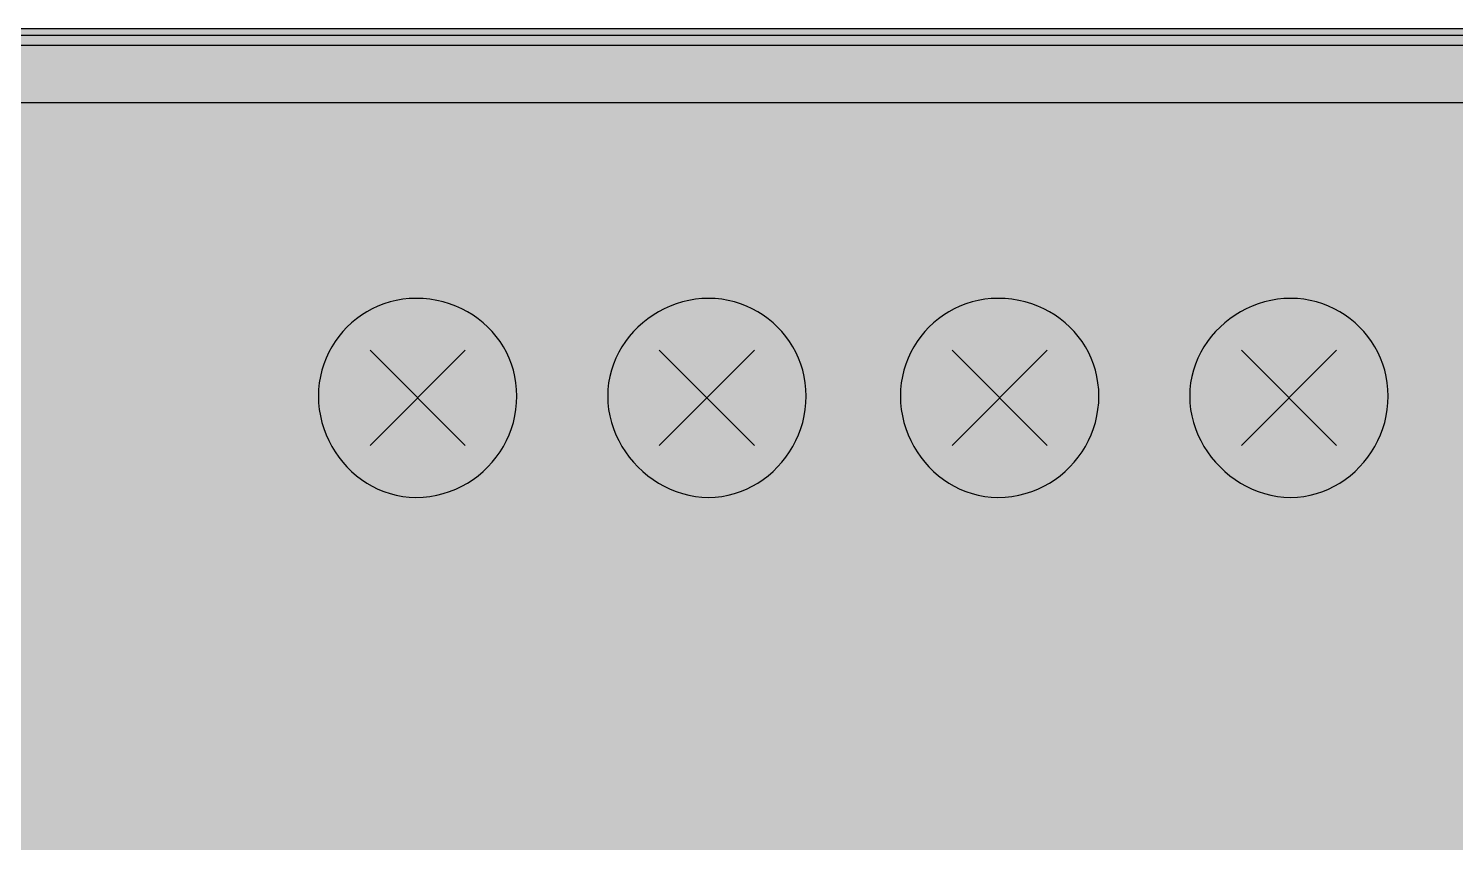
# Model space of a CAD drawing. Header units: millimetres. Extents: x 0 to 966, y -664 to 90.
# Drawn here: x 643.49 to 680.71, y -191.25 to -170 of the extents above; entities that cross this region are included whole.
import ezdxf

# ---------------------------------------------------------------- set-up
doc = ezdxf.new("R2010")
doc.units = ezdxf.units.MM
for name, color, linetype in [('HDL_BODY', 7, 'Continuous'), ('HDL_COLOUR', 7, 'Continuous'), ('HDL_DETAIL', 7, 'Continuous'), ('HDL_PRINT', 7, 'Continuous')]:
    doc.layers.add(name, color=color, linetype=linetype)

# ---------------------------------------------------------------- blocks, each defined once
blk = doc.blocks.new('M_R12.10.1_FRONT')
at = {"layer": 'HDL_BODY', "true_color": 0x202126}
blk.add_hatch(color=250, dxfattribs=at).paths.add_polyline_path([(0, 0), (216, 0), (216, 90), (0, 90)])
at = {"layer": 'HDL_COLOUR', "true_color": 0x1a332c}
for points in [[(156.227, 80.402), (156.222, 80.577), (156.204, 80.749), (156.175, 80.917), (156.136, 81.081), (156.086, 81.24), (156.026, 81.396), (155.956, 81.546), (155.876, 81.69), (155.788, 81.829), (155.69, 81.962), (155.585, 82.088), (155.471, 82.207), (155.349, 82.319), (155.22, 82.423), (155.083, 82.519), (154.94, 82.607), (154.791, 82.685), (154.635, 82.755), (154.474, 82.814), (154.307, 82.864), (154.136, 82.903), (153.959, 82.932), (153.779, 82.949), (153.594, 82.955), (153.42, 82.949), (153.249, 82.932), (153.082, 82.903), (152.918, 82.864), (152.759, 82.814), (152.604, 82.755), (152.454, 82.685), (152.31, 82.607), (152.172, 82.519), (152.04, 82.423), (151.914, 82.319), (151.795, 82.207), (151.684, 82.088), (151.58, 81.962), (151.484, 81.829), (151.397, 81.69), (151.319, 81.546), (151.25, 81.396), (151.19, 81.24), (151.14, 81.081), (151.101, 80.917), (151.073, 80.749), (151.055, 80.577), (151.049, 80.402), (151.055, 80.227), (151.073, 80.054), (151.101, 79.884), (151.14, 79.717), (151.19, 79.554), (151.25, 79.395), (151.319, 79.241), (151.397, 79.091), (151.484, 78.947), (151.58, 78.809), (151.684, 78.678), (151.795, 78.553), (151.914, 78.436), (152.04, 78.326), (152.172, 78.225), (152.31, 78.132), (152.454, 78.049), (152.604, 77.975), (152.759, 77.911), (152.918, 77.858), (153.082, 77.816), (153.249, 77.785), (153.42, 77.767), (153.594, 77.76), (153.779, 77.767), (153.959, 77.785), (154.136, 77.816), (154.307, 77.858), (154.474, 77.911), (154.635, 77.975), (154.791, 78.049), (154.94, 78.132), (155.083, 78.225), (155.22, 78.326), (155.349, 78.436), (155.471, 78.553), (155.585, 78.678), (155.69, 78.809), (155.788, 78.947), (155.876, 79.091), (155.956, 79.241), (156.026, 79.395), (156.086, 79.554), (156.136, 79.717), (156.175, 79.884), (156.204, 80.054), (156.222, 80.227), (156.227, 80.402)], [(163.775, 80.402), (163.769, 80.577), (163.752, 80.749), (163.723, 80.917), (163.684, 81.081), (163.635, 81.24), (163.575, 81.396), (163.506, 81.546), (163.427, 81.69), (163.34, 81.829), (163.245, 81.962), (163.141, 82.088), (163.029, 82.207), (162.911, 82.319), (162.785, 82.423), (162.653, 82.519), (162.514, 82.607), (162.37, 82.685), (162.22, 82.755), (162.066, 82.814), (161.907, 82.864), (161.743, 82.903), (161.576, 82.932), (161.405, 82.949), (161.231, 82.955), (161.056, 82.949), (160.884, 82.932), (160.714, 82.903), (160.548, 82.864), (160.385, 82.814), (160.227, 82.755), (160.073, 82.685), (159.924, 82.607), (159.78, 82.519), (159.643, 82.423), (159.512, 82.319), (159.387, 82.207), (159.27, 82.088), (159.161, 81.962), (159.06, 81.829), (158.968, 81.69), (158.885, 81.546), (158.811, 81.396), (158.748, 81.24), (158.695, 81.081), (158.653, 80.917), (158.622, 80.749), (158.604, 80.577), (158.597, 80.402), (158.604, 80.227), (158.622, 80.054), (158.653, 79.884), (158.695, 79.717), (158.748, 79.554), (158.811, 79.395), (158.885, 79.241), (158.968, 79.091), (159.06, 78.947), (159.161, 78.809), (159.27, 78.678), (159.387, 78.553), (159.512, 78.436), (159.643, 78.326), (159.78, 78.225), (159.924, 78.132), (160.073, 78.049), (160.227, 77.975), (160.385, 77.911), (160.548, 77.858), (160.714, 77.816), (160.884, 77.785), (161.056, 77.767), (161.231, 77.76), (161.405, 77.767), (161.576, 77.785), (161.743, 77.816), (161.907, 77.858), (162.066, 77.911), (162.22, 77.975), (162.37, 78.049), (162.514, 78.132), (162.653, 78.225), (162.785, 78.326), (162.911, 78.436), (163.029, 78.553), (163.141, 78.678), (163.245, 78.809), (163.34, 78.947), (163.427, 79.091), (163.506, 79.241), (163.575, 79.395), (163.635, 79.554), (163.684, 79.717), (163.723, 79.884), (163.752, 80.054), (163.769, 80.227), (163.775, 80.402)], [(171.412, 80.402), (171.406, 80.577), (171.388, 80.749), (171.36, 80.917), (171.32, 81.081), (171.27, 81.24), (171.21, 81.396), (171.14, 81.546), (171.061, 81.69), (170.972, 81.829), (170.875, 81.962), (170.769, 82.088), (170.655, 82.207), (170.533, 82.319), (170.404, 82.423), (170.268, 82.519), (170.124, 82.607), (169.975, 82.685), (169.82, 82.755), (169.658, 82.814), (169.492, 82.864), (169.32, 82.903), (169.144, 82.932), (168.963, 82.949), (168.778, 82.955), (168.604, 82.949), (168.433, 82.932), (168.266, 82.903), (168.102, 82.864), (167.943, 82.814), (167.788, 82.755), (167.639, 82.685), (167.495, 82.607), (167.356, 82.519), (167.224, 82.423), (167.098, 82.319), (166.979, 82.207), (166.868, 82.088), (166.764, 81.962), (166.669, 81.829), (166.581, 81.69), (166.503, 81.546), (166.434, 81.396), (166.374, 81.24), (166.325, 81.081), (166.285, 80.917), (166.257, 80.749), (166.24, 80.577), (166.234, 80.402), (166.24, 80.227), (166.257, 80.054), (166.285, 79.884), (166.325, 79.717), (166.374, 79.554), (166.434, 79.395), (166.503, 79.241), (166.581, 79.091), (166.669, 78.947), (166.764, 78.809), (166.868, 78.678), (166.979, 78.553), (167.098, 78.436), (167.224, 78.326), (167.356, 78.225), (167.495, 78.132), (167.639, 78.049), (167.788, 77.975), (167.943, 77.911), (168.102, 77.858), (168.266, 77.816), (168.433, 77.785), (168.604, 77.767), (168.778, 77.76), (168.963, 77.767), (169.144, 77.785), (169.32, 77.816), (169.492, 77.858), (169.658, 77.911), (169.82, 77.975), (169.975, 78.049), (170.124, 78.132), (170.268, 78.225), (170.404, 78.326), (170.533, 78.436), (170.655, 78.553), (170.769, 78.678), (170.875, 78.809), (170.972, 78.947), (171.061, 79.091), (171.14, 79.241), (171.21, 79.395), (171.27, 79.554), (171.32, 79.717), (171.36, 79.884), (171.388, 80.054), (171.406, 80.227), (171.412, 80.402)], [(178.959, 80.402), (178.953, 80.577), (178.936, 80.749), (178.908, 80.917), (178.868, 81.081), (178.819, 81.24), (178.759, 81.396), (178.69, 81.546), (178.612, 81.69), (178.524, 81.829), (178.429, 81.962), (178.325, 82.088), (178.214, 82.207), (178.095, 82.319), (177.969, 82.423), (177.837, 82.519), (177.698, 82.607), (177.554, 82.685), (177.405, 82.755), (177.25, 82.814), (177.091, 82.864), (176.927, 82.903), (176.76, 82.932), (176.589, 82.949), (176.415, 82.955), (176.24, 82.949), (176.068, 82.932), (175.898, 82.903), (175.732, 82.864), (175.569, 82.814), (175.411, 82.755), (175.257, 82.685), (175.108, 82.607), (174.965, 82.519), (174.827, 82.423), (174.696, 82.319), (174.572, 82.207), (174.455, 82.088), (174.345, 81.962), (174.244, 81.829), (174.152, 81.69), (174.069, 81.546), (173.995, 81.396), (173.932, 81.24), (173.879, 81.081), (173.837, 80.917), (173.806, 80.749), (173.788, 80.577), (173.781, 80.402), (173.788, 80.227), (173.806, 80.054), (173.837, 79.884), (173.879, 79.717), (173.932, 79.554), (173.995, 79.395), (174.069, 79.241), (174.152, 79.091), (174.244, 78.947), (174.345, 78.809), (174.455, 78.678), (174.572, 78.553), (174.696, 78.436), (174.827, 78.326), (174.965, 78.225), (175.108, 78.132), (175.257, 78.049), (175.411, 77.975), (175.569, 77.911), (175.732, 77.858), (175.898, 77.816), (176.068, 77.785), (176.24, 77.767), (176.415, 77.76), (176.589, 77.767), (176.76, 77.785), (176.927, 77.816), (177.091, 77.858), (177.25, 77.911), (177.405, 77.975), (177.554, 78.049), (177.698, 78.132), (177.837, 78.225), (177.969, 78.326), (178.095, 78.436), (178.214, 78.553), (178.325, 78.678), (178.429, 78.809), (178.524, 78.947), (178.612, 79.091), (178.69, 79.241), (178.759, 79.395), (178.819, 79.554), (178.868, 79.717), (178.908, 79.884), (178.936, 80.054), (178.953, 80.227), (178.959, 80.402)]]:
    blk.add_hatch(color=250, dxfattribs=at).paths.add_polyline_path(points)
at = {"layer": 'HDL_COLOUR', "true_color": 0x9ea4a8}
for points in [[(155.451, 80.358), (155.435, 80.595), (155.389, 80.828), (155.313, 81.054), (155.208, 81.267), (155.076, 81.465), (154.92, 81.644), (154.742, 81.8), (154.545, 81.932), (154.332, 82.038), (154.108, 82.114), (153.875, 82.161), (153.638, 82.176), (153.402, 82.161), (153.169, 82.114), (152.945, 82.038), (152.732, 81.932), (152.535, 81.8), (152.357, 81.644), (152.201, 81.465), (152.069, 81.267), (151.964, 81.054), (151.888, 80.828), (151.842, 80.595), (151.826, 80.358), (151.842, 80.12), (151.888, 79.887), (151.964, 79.662), (152.069, 79.449), (152.201, 79.251), (152.357, 79.072), (152.535, 78.915), (152.732, 78.783), (152.945, 78.678), (153.169, 78.601), (153.402, 78.555), (153.638, 78.539), (153.875, 78.555), (154.108, 78.601), (154.332, 78.678), (154.545, 78.783), (154.742, 78.915), (154.92, 79.072), (155.076, 79.251), (155.208, 79.449), (155.313, 79.662), (155.389, 79.887), (155.435, 80.12)], [(162.998, 80.358), (162.983, 80.595), (162.937, 80.828), (162.86, 81.054), (162.756, 81.267), (162.624, 81.465), (162.468, 81.644), (162.289, 81.8), (162.092, 81.932), (161.88, 82.038), (161.655, 82.114), (161.423, 82.161), (161.186, 82.176), (160.95, 82.161), (160.717, 82.114), (160.493, 82.038), (160.28, 81.932), (160.083, 81.8), (159.905, 81.644), (159.748, 81.465), (159.617, 81.267), (159.512, 81.054), (159.436, 80.828), (159.389, 80.595), (159.374, 80.358), (159.389, 80.12), (159.436, 79.887), (159.512, 79.662), (159.617, 79.449), (159.748, 79.251), (159.905, 79.072), (160.083, 78.915), (160.28, 78.783), (160.493, 78.678), (160.717, 78.601), (160.95, 78.555), (161.186, 78.539), (161.423, 78.555), (161.655, 78.601), (161.88, 78.678), (162.092, 78.783), (162.289, 78.915), (162.468, 79.072), (162.624, 79.251), (162.756, 79.449), (162.86, 79.662), (162.937, 79.887), (162.983, 80.12)], [(170.635, 80.358), (170.619, 80.595), (170.573, 80.828), (170.497, 81.054), (170.392, 81.267), (170.26, 81.465), (170.104, 81.644), (169.926, 81.8), (169.729, 81.932), (169.516, 82.038), (169.292, 82.114), (169.059, 82.161), (168.823, 82.176), (168.586, 82.161), (168.354, 82.114), (168.129, 82.038), (167.917, 81.932), (167.719, 81.8), (167.541, 81.644), (167.385, 81.465), (167.253, 81.267), (167.148, 81.054), (167.072, 80.828), (167.026, 80.595), (167.01, 80.358), (167.026, 80.12), (167.072, 79.887), (167.148, 79.662), (167.253, 79.449), (167.385, 79.251), (167.541, 79.072), (167.719, 78.915), (167.917, 78.783), (168.129, 78.678), (168.354, 78.601), (168.586, 78.555), (168.823, 78.539), (169.059, 78.555), (169.292, 78.601), (169.516, 78.678), (169.729, 78.783), (169.926, 78.915), (170.104, 79.072), (170.26, 79.251), (170.392, 79.449), (170.497, 79.662), (170.573, 79.887), (170.619, 80.12)], [(178.183, 80.358), (178.167, 80.595), (178.121, 80.828), (178.045, 81.054), (177.94, 81.267), (177.808, 81.465), (177.652, 81.644), (177.474, 81.8), (177.276, 81.932), (177.064, 82.038), (176.839, 82.114), (176.607, 82.161), (176.37, 82.176), (176.134, 82.161), (175.901, 82.114), (175.677, 82.038), (175.464, 81.932), (175.267, 81.8), (175.089, 81.644), (174.933, 81.465), (174.801, 81.267), (174.696, 81.054), (174.62, 80.828), (174.574, 80.595), (174.558, 80.358), (174.574, 80.12), (174.62, 79.887), (174.696, 79.662), (174.801, 79.449), (174.933, 79.251), (175.089, 79.072), (175.267, 78.915), (175.464, 78.783), (175.677, 78.678), (175.901, 78.601), (176.134, 78.555), (176.37, 78.539), (176.607, 78.555), (176.839, 78.601), (177.064, 78.678), (177.276, 78.783), (177.474, 78.915), (177.652, 79.072), (177.808, 79.251), (177.94, 79.449), (178.045, 79.662), (178.121, 79.887), (178.167, 80.12)]]:
    blk.add_hatch(color=253, dxfattribs=at).paths.add_polyline_path(points)
at = {"layer": 'HDL_PRINT', "true_color": 0xdee1e9}
for points in [[(153.772, 82.955), (153.419, 82.955), (153.419, 85.598), (156.142, 85.598), (158.07, 83.66), (157.809, 83.395), (155.964, 85.244), (153.772, 85.244), (153.772, 82.955)], [(161.405, 82.955), (161.056, 82.955), (161.056, 85.244), (158.511, 85.244), (158.511, 85.598), (161.405, 85.598), (161.405, 82.955)], [(168.956, 82.955), (168.603, 82.955), (168.603, 85.598), (171.326, 85.598), (173.254, 83.66), (172.99, 83.395), (171.148, 85.244), (168.956, 85.244), (168.956, 82.955)], [(176.59, 82.955), (176.24, 82.955), (176.24, 85.244), (173.695, 85.244), (173.695, 85.598), (176.59, 85.598), (176.59, 82.955)], [(156.227, 75.558), (157.457, 77.671), (158.686, 75.558), (156.227, 75.558)], [(171.326, 75.558), (172.641, 77.671), (173.87, 75.558), (171.326, 75.558)], [(153.156, 75.469), (152.981, 75.469), (152.981, 76.791), (152.943, 76.758), (152.905, 76.733), (152.868, 76.712), (152.83, 76.693), (152.793, 76.673), (152.755, 76.648), (152.717, 76.616), (152.71, 76.609), (152.691, 76.593), (152.662, 76.571), (152.626, 76.55), (152.585, 76.533), (152.542, 76.527), (152.542, 76.702), (152.579, 76.74), (152.617, 76.778), (152.654, 76.816), (152.692, 76.853), (152.73, 76.891), (152.768, 76.929), (152.806, 76.967), (152.843, 76.972), (152.878, 76.986), (152.911, 77.008), (152.939, 77.037), (152.961, 77.069), (152.976, 77.105), (152.981, 77.142), (153.156, 77.142), (153.156, 75.469)], [(153.683, 76.967), (153.683, 77.142), (154.737, 77.142), (154.737, 76.967), (154.708, 76.934), (154.677, 76.895), (154.645, 76.852), (154.611, 76.804), (154.575, 76.753), (154.534, 76.699), (154.49, 76.643), (154.44, 76.585), (154.385, 76.527), (154.356, 76.468), (154.327, 76.409), (154.3, 76.351), (154.275, 76.292), (154.254, 76.233), (154.236, 76.174), (154.222, 76.115), (154.213, 76.056), (154.21, 75.998), (154.184, 75.939), (154.163, 75.881), (154.148, 75.822), (154.137, 75.764), (154.129, 75.705), (154.125, 75.646), (154.122, 75.587), (154.121, 75.528), (154.121, 75.469), (153.858, 75.469), (153.861, 75.528), (153.869, 75.587), (153.881, 75.646), (153.895, 75.705), (153.909, 75.764), (153.923, 75.822), (153.935, 75.881), (153.943, 75.939), (153.947, 75.998), (153.975, 76.056), (154.004, 76.115), (154.033, 76.174), (154.063, 76.233), (154.092, 76.292), (154.121, 76.351), (154.151, 76.409), (154.181, 76.468), (154.21, 76.527), (154.239, 76.582), (154.268, 76.633), (154.297, 76.68), (154.326, 76.725), (154.356, 76.769), (154.385, 76.814), (154.415, 76.861), (154.444, 76.911), (154.474, 76.967), (153.683, 76.967)], [(160.703, 75.558), (160.529, 75.558), (160.529, 76.791), (160.491, 76.785), (160.463, 76.768), (160.44, 76.747), (160.417, 76.725), (160.39, 76.709), (160.354, 76.702), (160.316, 76.67), (160.278, 76.645), (160.241, 76.625), (160.203, 76.606), (160.166, 76.585), (160.128, 76.56), (160.09, 76.527), (160.09, 76.791), (160.152, 76.795), (160.206, 76.806), (160.255, 76.823), (160.298, 76.845), (160.337, 76.872), (160.373, 76.902), (160.407, 76.933), (160.44, 76.967), (160.478, 77.005), (160.505, 77.033), (160.529, 77.055), (160.552, 77.078), (160.58, 77.105), (160.617, 77.142), (160.703, 77.142), (160.703, 75.558)], [(168.34, 75.558), (168.076, 75.558), (168.076, 76.791), (168.069, 76.785), (168.051, 76.768), (168.022, 76.747), (167.986, 76.725), (167.945, 76.709), (167.901, 76.702), (167.864, 76.665), (167.836, 76.638), (167.813, 76.615), (167.79, 76.593), (167.763, 76.565), (167.727, 76.527), (167.727, 76.791), (167.764, 76.796), (167.801, 76.81), (167.838, 76.832), (167.876, 76.86), (167.914, 76.893), (167.952, 76.929), (167.99, 76.967), (168.027, 77), (168.062, 77.025), (168.095, 77.046), (168.123, 77.065), (168.145, 77.085), (168.16, 77.11), (168.165, 77.142), (168.34, 77.142), (168.34, 75.558)], [(176.326, 75.733), (176.326, 75.558), (175.185, 75.558), (175.186, 75.567), (175.191, 75.589), (175.205, 75.616), (175.231, 75.638), (175.274, 75.647), (175.275, 75.684), (175.276, 75.722), (175.281, 75.759), (175.29, 75.797), (175.306, 75.835), (175.328, 75.873), (175.36, 75.911), (175.398, 75.916), (175.436, 75.931), (175.474, 75.952), (175.512, 75.98), (175.55, 76.013), (175.587, 76.049), (175.624, 76.087), (175.686, 76.149), (175.741, 76.203), (175.79, 76.252), (175.833, 76.296), (175.873, 76.335), (175.909, 76.371), (175.943, 76.405), (175.976, 76.438), (176.009, 76.476), (176.033, 76.514), (176.049, 76.552), (176.058, 76.59), (176.063, 76.628), (176.065, 76.665), (176.065, 76.702), (176.065, 76.746), (176.062, 76.787), (176.054, 76.823), (176.039, 76.852), (176.014, 76.871), (175.976, 76.877), (175.969, 76.915), (175.95, 76.94), (175.921, 76.955), (175.885, 76.963), (175.844, 76.966), (175.802, 76.967), (175.764, 76.966), (175.725, 76.964), (175.688, 76.96), (175.65, 76.95), (175.612, 76.934), (175.575, 76.91), (175.538, 76.877), (175.501, 76.871), (175.475, 76.852), (175.46, 76.823), (175.452, 76.787), (175.449, 76.746), (175.449, 76.702), (175.274, 76.702), (175.278, 76.764), (175.289, 76.819), (175.306, 76.868), (175.328, 76.911), (175.355, 76.951), (175.384, 76.988), (175.416, 77.022), (175.449, 77.056), (175.487, 77.088), (175.527, 77.111), (175.569, 77.126), (175.616, 77.135), (175.67, 77.14), (175.731, 77.142), (175.802, 77.142), (175.871, 77.142), (175.932, 77.14), (175.985, 77.135), (176.033, 77.126), (176.075, 77.111), (176.114, 77.088), (176.151, 77.056), (176.184, 77.022), (176.216, 76.988), (176.245, 76.951), (176.272, 76.911), (176.294, 76.868), (176.311, 76.819), (176.322, 76.764), (176.326, 76.702), (176.32, 76.665), (176.304, 76.638), (176.283, 76.615), (176.262, 76.593), (176.246, 76.565), (176.24, 76.527), (176.233, 76.483), (176.217, 76.442), (176.196, 76.406), (176.174, 76.377), (176.158, 76.358), (176.151, 76.351), (176.119, 76.318), (176.085, 76.283), (176.049, 76.247), (176.01, 76.207), (175.966, 76.163), (175.918, 76.114), (175.863, 76.06), (175.802, 75.998), (175.764, 75.961), (175.725, 75.925), (175.688, 75.892), (175.65, 75.864), (175.612, 75.842), (175.575, 75.828), (175.538, 75.822), (175.537, 75.813), (175.532, 75.791), (175.519, 75.765), (175.492, 75.742), (175.449, 75.733), (176.326, 75.733)], [(157.193, 74.501), (157.632, 74.501), (157.632, 71.507), (157.193, 71.507), (157.193, 74.501)], [(171.764, 72.387), (172.114, 72.387), (172.118, 72.321), (172.129, 72.256), (172.146, 72.194), (172.169, 72.134), (172.195, 72.079), (172.225, 72.028), (172.256, 71.984), (172.288, 71.947), (172.327, 71.915), (172.365, 71.892), (172.402, 71.877), (172.44, 71.867), (172.478, 71.862), (172.515, 71.861), (172.552, 71.86), (172.596, 71.86), (172.641, 71.86), (172.685, 71.86), (172.729, 71.86), (172.773, 71.86), (172.816, 71.86), (172.86, 71.903), (172.901, 71.944), (172.936, 71.981), (172.965, 72.01), (172.984, 72.029), (172.99, 72.036), (172.99, 72.072), (172.99, 72.116), (172.99, 72.167), (172.99, 72.222), (172.99, 72.282), (172.99, 72.345), (172.99, 72.41), (172.99, 72.476), (172.99, 74.5), (173.432, 74.5), (173.432, 72.476), (173.432, 72.391), (173.431, 72.312), (173.429, 72.238), (173.424, 72.168), (173.417, 72.102), (173.405, 72.039), (173.39, 71.978), (173.369, 71.919), (173.343, 71.86), (173.305, 71.822), (173.267, 71.784), (173.23, 71.746), (173.192, 71.708), (173.155, 71.671), (173.117, 71.633), (173.079, 71.596), (173.021, 71.566), (172.963, 71.538), (172.904, 71.51), (172.846, 71.485), (172.788, 71.463), (172.729, 71.444), (172.67, 71.43), (172.611, 71.421), (172.552, 71.418), (172.476, 71.42), (172.404, 71.428), (172.336, 71.442), (172.273, 71.46), (172.212, 71.484), (172.154, 71.513), (172.099, 71.548), (172.044, 71.587), (171.991, 71.632), (171.939, 71.682), (171.912, 71.736), (171.887, 71.79), (171.862, 71.847), (171.839, 71.906), (171.818, 71.97), (171.8, 72.038), (171.785, 72.113), (171.774, 72.196), (171.767, 72.286), (171.764, 72.387)]]:
    blk.add_hatch(color=254, dxfattribs=at).paths.add_polyline_path(points)
h = blk.add_hatch(color=254, dxfattribs=at)
h.paths.add_polyline_path([(161.583, 76.438), (161.539, 76.438), (161.497, 76.441), (161.461, 76.449), (161.432, 76.464), (161.412, 76.489), (161.405, 76.527), (161.369, 76.571), (161.345, 76.612), (161.33, 76.648), (161.323, 76.676), (161.32, 76.695), (161.319, 76.702), (161.32, 76.772), (161.321, 76.833), (161.326, 76.887), (161.335, 76.934), (161.351, 76.977), (161.374, 77.017), (161.405, 77.056), (161.448, 77.088), (161.499, 77.111), (161.553, 77.126), (161.61, 77.135), (161.665, 77.14), (161.715, 77.142), (161.758, 77.142), (161.828, 77.142), (161.889, 77.14), (161.942, 77.135), (161.989, 77.126), (162.031, 77.111), (162.07, 77.088), (162.107, 77.056), (162.141, 77.022), (162.173, 76.988), (162.203, 76.951), (162.23, 76.911), (162.252, 76.868), (162.27, 76.819), (162.281, 76.764), (162.285, 76.702), (162.279, 76.695), (162.262, 76.676), (162.241, 76.648), (162.219, 76.612), (162.203, 76.571), (162.196, 76.527), (162.158, 76.489), (162.131, 76.464), (162.108, 76.449), (162.085, 76.441), (162.058, 76.438), (162.021, 76.438), (162.058, 76.405), (162.094, 76.381), (162.126, 76.36), (162.154, 76.342), (162.177, 76.321), (162.191, 76.295), (162.196, 76.262), (162.229, 76.224), (162.253, 76.186), (162.269, 76.149), (162.278, 76.111), (162.283, 76.074), (162.285, 76.036), (162.285, 75.998), (162.285, 75.928), (162.283, 75.867), (162.278, 75.813), (162.269, 75.766), (162.253, 75.724), (162.229, 75.684), (162.196, 75.647), (162.159, 75.614), (162.115, 75.582), (162.065, 75.551), (162.009, 75.524), (161.95, 75.502), (161.888, 75.484), (161.823, 75.473), (161.758, 75.469), (161.696, 75.473), (161.642, 75.484), (161.593, 75.502), (161.549, 75.524), (161.51, 75.551), (161.473, 75.582), (161.439, 75.614), (161.405, 75.647), (161.373, 75.68), (161.342, 75.714), (161.312, 75.75), (161.286, 75.789), (161.263, 75.832), (161.246, 75.881), (161.235, 75.936), (161.231, 75.998), (161.231, 76.036), (161.233, 76.074), (161.238, 76.111), (161.247, 76.149), (161.263, 76.186), (161.287, 76.224), (161.319, 76.262), (161.352, 76.295), (161.378, 76.321), (161.403, 76.342), (161.432, 76.36), (161.468, 76.381), (161.517, 76.405), (161.583, 76.438)])
h.paths.add_polyline_path([(161.405, 75.998), (161.412, 75.961), (161.428, 75.934), (161.45, 75.911), (161.471, 75.888), (161.488, 75.86), (161.494, 75.822), (161.503, 75.779), (161.525, 75.752), (161.552, 75.739), (161.574, 75.734), (161.583, 75.733), (161.626, 75.697), (161.667, 75.673), (161.703, 75.658), (161.732, 75.65), (161.751, 75.647), (161.758, 75.647), (161.796, 75.647), (161.833, 75.649), (161.871, 75.654), (161.908, 75.663), (161.946, 75.678), (161.984, 75.701), (162.021, 75.733), (162.053, 75.771), (162.076, 75.81), (162.091, 75.848), (162.101, 75.885), (162.105, 75.923), (162.107, 75.961), (162.107, 75.998), (162.107, 76.036), (162.105, 76.074), (162.101, 76.111), (162.091, 76.149), (162.076, 76.186), (162.053, 76.224), (162.021, 76.262), (161.984, 76.267), (161.946, 76.28), (161.908, 76.297), (161.871, 76.316), (161.833, 76.334), (161.796, 76.346), (161.758, 76.351), (161.72, 76.346), (161.682, 76.334), (161.645, 76.316), (161.607, 76.297), (161.57, 76.28), (161.532, 76.267), (161.494, 76.262), (161.489, 76.224), (161.477, 76.186), (161.459, 76.149), (161.44, 76.111), (161.423, 76.074), (161.41, 76.036), (161.405, 75.998)])
h.paths.add_polyline_path([(161.494, 76.791), (161.494, 76.753), (161.496, 76.715), (161.501, 76.678), (161.511, 76.64), (161.527, 76.603), (161.55, 76.565), (161.583, 76.527), (161.626, 76.527), (161.656, 76.527), (161.683, 76.527), (161.714, 76.527), (161.758, 76.527), (161.81, 76.527), (161.858, 76.527), (161.897, 76.527), (161.923, 76.527), (161.933, 76.527), (161.97, 76.571), (161.995, 76.612), (162.01, 76.648), (162.018, 76.676), (162.021, 76.695), (162.021, 76.702), (162.021, 76.746), (162.018, 76.787), (162.01, 76.823), (161.995, 76.852), (161.97, 76.871), (161.933, 76.877), (161.926, 76.915), (161.907, 76.94), (161.879, 76.955), (161.843, 76.963), (161.802, 76.966), (161.758, 76.967), (161.714, 76.967), (161.683, 76.967), (161.656, 76.967), (161.626, 76.967), (161.583, 76.967), (161.546, 76.923), (161.521, 76.881), (161.505, 76.845), (161.497, 76.817), (161.495, 76.798), (161.494, 76.791)])
h = blk.add_hatch(color=254, dxfattribs=at)
h.paths.add_polyline_path([(168.867, 75.911), (169.042, 75.911), (169.048, 75.867), (169.065, 75.826), (169.086, 75.789), (169.108, 75.76), (169.124, 75.74), (169.131, 75.733), (169.167, 75.697), (169.194, 75.673), (169.217, 75.658), (169.24, 75.65), (169.268, 75.647), (169.305, 75.647), (169.343, 75.647), (169.371, 75.65), (169.394, 75.658), (169.417, 75.673), (169.444, 75.697), (169.48, 75.733), (169.524, 75.734), (169.55, 75.739), (169.563, 75.752), (169.568, 75.779), (169.569, 75.822), (169.607, 75.829), (169.632, 75.849), (169.647, 75.878), (169.655, 75.914), (169.658, 75.955), (169.658, 75.998), (169.658, 76.042), (169.658, 76.086), (169.658, 76.13), (169.658, 76.174), (169.658, 76.218), (169.658, 76.262), (169.569, 76.173), (169.531, 76.141), (169.494, 76.118), (169.456, 76.103), (169.419, 76.094), (169.381, 76.089), (169.343, 76.087), (169.305, 76.087), (169.244, 76.087), (169.189, 76.09), (169.141, 76.096), (169.097, 76.109), (169.058, 76.13), (169.022, 76.161), (168.988, 76.204), (168.956, 76.262), (168.923, 76.301), (168.899, 76.34), (168.884, 76.383), (168.874, 76.43), (168.869, 76.483), (168.867, 76.545), (168.867, 76.616), (168.867, 76.686), (168.869, 76.746), (168.874, 76.799), (168.884, 76.846), (168.899, 76.889), (168.923, 76.928), (168.956, 76.967), (168.992, 77.024), (169.034, 77.068), (169.081, 77.099), (169.13, 77.12), (169.178, 77.133), (169.225, 77.139), (169.268, 77.142), (169.305, 77.142), (169.375, 77.142), (169.436, 77.14), (169.49, 77.135), (169.537, 77.126), (169.58, 77.111), (169.62, 77.088), (169.658, 77.056), (169.69, 77.05), (169.715, 77.034), (169.735, 77.007), (169.754, 76.969), (169.774, 76.92), (169.8, 76.861), (169.833, 76.791), (169.836, 76.758), (169.846, 76.722), (169.86, 76.683), (169.876, 76.637), (169.891, 76.583), (169.905, 76.519), (169.915, 76.443), (169.919, 76.351), (169.915, 76.285), (169.905, 76.22), (169.891, 76.157), (169.876, 76.097), (169.86, 76.042), (169.846, 75.992), (169.836, 75.948), (169.833, 75.911), (169.803, 75.849), (169.78, 75.794), (169.761, 75.745), (169.744, 75.701), (169.728, 75.662), (169.709, 75.626), (169.687, 75.591), (169.658, 75.558), (169.615, 75.553), (169.565, 75.54), (169.51, 75.523), (169.454, 75.504), (169.399, 75.486), (169.348, 75.474), (169.305, 75.469), (169.255, 75.475), (169.198, 75.492), (169.14, 75.513), (169.09, 75.535), (169.055, 75.551), (169.042, 75.558), (169.01, 75.591), (168.978, 75.626), (168.949, 75.662), (168.922, 75.701), (168.9, 75.745), (168.882, 75.794), (168.871, 75.849), (168.867, 75.911)])
h.paths.add_polyline_path([(169.658, 76.616), (169.658, 76.653), (169.656, 76.69), (169.651, 76.728), (169.641, 76.765), (169.626, 76.803), (169.602, 76.84), (169.569, 76.877), (169.531, 76.915), (169.503, 76.94), (169.481, 76.955), (169.458, 76.963), (169.431, 76.966), (169.394, 76.967), (169.356, 76.966), (169.318, 76.964), (169.28, 76.96), (169.243, 76.95), (169.205, 76.934), (169.168, 76.91), (169.131, 76.877), (169.098, 76.84), (169.074, 76.803), (169.058, 76.765), (169.049, 76.728), (169.044, 76.69), (169.042, 76.653), (169.042, 76.616), (169.042, 76.578), (169.044, 76.54), (169.049, 76.501), (169.058, 76.464), (169.074, 76.426), (169.098, 76.389), (169.131, 76.351), (169.168, 76.318), (169.205, 76.295), (169.243, 76.279), (169.28, 76.269), (169.318, 76.264), (169.356, 76.262), (169.394, 76.262), (169.437, 76.263), (169.478, 76.265), (169.514, 76.273), (169.543, 76.289), (169.562, 76.314), (169.569, 76.351), (169.602, 76.389), (169.626, 76.426), (169.641, 76.464), (169.651, 76.501), (169.656, 76.54), (169.658, 76.578), (169.658, 76.616)])
h = blk.add_hatch(color=254, dxfattribs=at)
h.paths.add_polyline_path([(176.504, 76.351), (176.504, 76.417), (176.505, 76.482), (176.508, 76.544), (176.514, 76.604), (176.525, 76.659), (176.54, 76.71), (176.561, 76.754), (176.59, 76.791), (176.595, 76.828), (176.609, 76.866), (176.632, 76.903), (176.66, 76.941), (176.693, 76.979), (176.729, 77.018), (176.767, 77.056), (176.804, 77.088), (176.841, 77.111), (176.879, 77.126), (176.916, 77.135), (176.954, 77.14), (176.991, 77.142), (177.028, 77.142), (177.072, 77.142), (177.117, 77.142), (177.161, 77.142), (177.205, 77.142), (177.248, 77.142), (177.292, 77.142), (177.297, 77.11), (177.311, 77.085), (177.334, 77.065), (177.362, 77.046), (177.395, 77.025), (177.431, 77), (177.469, 76.967), (177.47, 76.929), (177.471, 76.891), (177.476, 76.853), (177.485, 76.816), (177.501, 76.778), (177.523, 76.74), (177.555, 76.702), (177.555, 76.665), (177.555, 76.626), (177.555, 76.583), (177.555, 76.536), (177.555, 76.483), (177.555, 76.421), (177.555, 76.351), (177.555, 76.292), (177.554, 76.233), (177.552, 76.174), (177.548, 76.115), (177.54, 76.056), (177.53, 75.998), (177.515, 75.939), (177.495, 75.881), (177.469, 75.822), (177.464, 75.784), (177.45, 75.747), (177.427, 75.709), (177.399, 75.671), (177.366, 75.634), (177.329, 75.596), (177.292, 75.558), (177.278, 75.551), (177.243, 75.535), (177.193, 75.513), (177.136, 75.492), (177.078, 75.475), (177.028, 75.469), (176.966, 75.473), (176.912, 75.484), (176.864, 75.502), (176.821, 75.524), (176.782, 75.551), (176.746, 75.582), (176.712, 75.614), (176.678, 75.647), (176.652, 75.7), (176.626, 75.754), (176.601, 75.81), (176.578, 75.869), (176.558, 75.932), (176.54, 76.001), (176.525, 76.076), (176.513, 76.159), (176.506, 76.25), (176.504, 76.351)])
h.paths.add_polyline_path([(176.678, 76.351), (176.681, 76.267), (176.69, 76.188), (176.701, 76.116), (176.715, 76.051), (176.73, 75.993), (176.744, 75.94), (176.756, 75.895), (176.764, 75.855), (176.767, 75.822), (176.804, 75.785), (176.841, 75.749), (176.879, 75.716), (176.916, 75.688), (176.954, 75.666), (176.991, 75.652), (177.028, 75.647), (177.066, 75.652), (177.104, 75.666), (177.142, 75.688), (177.18, 75.716), (177.217, 75.749), (177.255, 75.785), (177.292, 75.822), (177.295, 75.855), (177.303, 75.895), (177.315, 75.94), (177.329, 75.993), (177.343, 76.051), (177.357, 76.116), (177.369, 76.188), (177.377, 76.267), (177.38, 76.351), (177.377, 76.436), (177.369, 76.515), (177.357, 76.586), (177.343, 76.651), (177.329, 76.71), (177.315, 76.762), (177.303, 76.807), (177.295, 76.845), (177.292, 76.877), (177.255, 76.91), (177.217, 76.934), (177.18, 76.95), (177.142, 76.96), (177.104, 76.964), (177.066, 76.966), (177.028, 76.967), (176.985, 76.966), (176.944, 76.963), (176.908, 76.955), (176.879, 76.94), (176.86, 76.915), (176.853, 76.877), (176.825, 76.845), (176.796, 76.807), (176.77, 76.762), (176.745, 76.71), (176.723, 76.651), (176.705, 76.586), (176.691, 76.515), (176.682, 76.436), (176.678, 76.351)])
at = {"layer": 'HDL_DETAIL', "color": 251, "true_color": 0x52555c}
for points in [[(0, 89.823), (216, 89.823), (216, 0), (0, 0), (0, 89.823)], [(0.351, 89.999), (215.91, 89.999), (215.91, 0.177), (0.351, 0.177), (0.351, 89.999)], [(156.227, 80.402), (156.222, 80.577), (156.204, 80.749), (156.175, 80.917), (156.136, 81.081), (156.086, 81.24), (156.026, 81.396), (155.956, 81.546), (155.876, 81.69), (155.788, 81.829), (155.69, 81.962), (155.585, 82.088), (155.471, 82.207), (155.349, 82.319), (155.22, 82.423), (155.083, 82.519), (154.94, 82.607), (154.791, 82.685), (154.635, 82.755), (154.474, 82.814), (154.307, 82.864), (154.136, 82.903), (153.959, 82.932), (153.779, 82.949), (153.594, 82.955), (153.42, 82.949), (153.249, 82.932), (153.082, 82.903), (152.918, 82.864), (152.759, 82.814), (152.604, 82.755), (152.454, 82.685), (152.31, 82.607), (152.172, 82.519), (152.04, 82.423), (151.914, 82.319), (151.795, 82.207), (151.684, 82.088), (151.58, 81.962), (151.484, 81.829), (151.397, 81.69), (151.319, 81.546), (151.25, 81.396), (151.19, 81.24), (151.14, 81.081), (151.101, 80.917), (151.073, 80.749), (151.055, 80.577), (151.049, 80.402), (151.055, 80.227), (151.073, 80.054), (151.101, 79.884), (151.14, 79.717), (151.19, 79.554), (151.25, 79.395), (151.319, 79.241), (151.397, 79.091), (151.484, 78.947), (151.58, 78.809), (151.684, 78.678), (151.795, 78.553), (151.914, 78.436), (152.04, 78.326), (152.172, 78.225), (152.31, 78.132), (152.454, 78.049), (152.604, 77.975), (152.759, 77.911), (152.918, 77.858), (153.082, 77.816), (153.249, 77.785), (153.42, 77.767), (153.594, 77.76), (153.779, 77.767), (153.959, 77.785), (154.136, 77.816), (154.307, 77.858), (154.474, 77.911), (154.635, 77.975), (154.791, 78.049), (154.94, 78.132), (155.083, 78.225), (155.22, 78.326), (155.349, 78.436), (155.471, 78.553), (155.585, 78.678), (155.69, 78.809), (155.788, 78.947), (155.876, 79.091), (155.956, 79.241), (156.026, 79.395), (156.086, 79.554), (156.136, 79.717), (156.175, 79.884), (156.204, 80.054), (156.222, 80.227), (156.227, 80.402)], [(163.775, 80.402), (163.769, 80.577), (163.752, 80.749), (163.723, 80.917), (163.684, 81.081), (163.635, 81.24), (163.575, 81.396), (163.506, 81.546), (163.427, 81.69), (163.34, 81.829), (163.245, 81.962), (163.141, 82.088), (163.029, 82.207), (162.911, 82.319), (162.785, 82.423), (162.653, 82.519), (162.514, 82.607), (162.37, 82.685), (162.22, 82.755), (162.066, 82.814), (161.907, 82.864), (161.743, 82.903), (161.576, 82.932), (161.405, 82.949), (161.231, 82.955), (161.056, 82.949), (160.884, 82.932), (160.714, 82.903), (160.548, 82.864), (160.385, 82.814), (160.227, 82.755), (160.073, 82.685), (159.924, 82.607), (159.78, 82.519), (159.643, 82.423), (159.512, 82.319), (159.387, 82.207), (159.27, 82.088), (159.161, 81.962), (159.06, 81.829), (158.968, 81.69), (158.885, 81.546), (158.811, 81.396), (158.748, 81.24), (158.695, 81.081), (158.653, 80.917), (158.622, 80.749), (158.604, 80.577), (158.597, 80.402), (158.604, 80.227), (158.622, 80.054), (158.653, 79.884), (158.695, 79.717), (158.748, 79.554), (158.811, 79.395), (158.885, 79.241), (158.968, 79.091), (159.06, 78.947), (159.161, 78.809), (159.27, 78.678), (159.387, 78.553), (159.512, 78.436), (159.643, 78.326), (159.78, 78.225), (159.924, 78.132), (160.073, 78.049), (160.227, 77.975), (160.385, 77.911), (160.548, 77.858), (160.714, 77.816), (160.884, 77.785), (161.056, 77.767), (161.231, 77.76), (161.405, 77.767), (161.576, 77.785), (161.743, 77.816), (161.907, 77.858), (162.066, 77.911), (162.22, 77.975), (162.37, 78.049), (162.514, 78.132), (162.653, 78.225), (162.785, 78.326), (162.911, 78.436), (163.029, 78.553), (163.141, 78.678), (163.245, 78.809), (163.34, 78.947), (163.427, 79.091), (163.506, 79.241), (163.575, 79.395), (163.635, 79.554), (163.684, 79.717), (163.723, 79.884), (163.752, 80.054), (163.769, 80.227), (163.775, 80.402)], [(171.412, 80.402), (171.406, 80.577), (171.388, 80.749), (171.36, 80.917), (171.32, 81.081), (171.27, 81.24), (171.21, 81.396), (171.14, 81.546), (171.061, 81.69), (170.972, 81.829), (170.875, 81.962), (170.769, 82.088), (170.655, 82.207), (170.533, 82.319), (170.404, 82.423), (170.268, 82.519), (170.124, 82.607), (169.975, 82.685), (169.82, 82.755), (169.658, 82.814), (169.492, 82.864), (169.32, 82.903), (169.144, 82.932), (168.963, 82.949), (168.778, 82.955), (168.604, 82.949), (168.433, 82.932), (168.266, 82.903), (168.102, 82.864), (167.943, 82.814), (167.788, 82.755), (167.639, 82.685), (167.495, 82.607), (167.356, 82.519), (167.224, 82.423), (167.098, 82.319), (166.979, 82.207), (166.868, 82.088), (166.764, 81.962), (166.669, 81.829), (166.581, 81.69), (166.503, 81.546), (166.434, 81.396), (166.374, 81.24), (166.325, 81.081), (166.285, 80.917), (166.257, 80.749), (166.24, 80.577), (166.234, 80.402), (166.24, 80.227), (166.257, 80.054), (166.285, 79.884), (166.325, 79.717), (166.374, 79.554), (166.434, 79.395), (166.503, 79.241), (166.581, 79.091), (166.669, 78.947), (166.764, 78.809), (166.868, 78.678), (166.979, 78.553), (167.098, 78.436), (167.224, 78.326), (167.356, 78.225), (167.495, 78.132), (167.639, 78.049), (167.788, 77.975), (167.943, 77.911), (168.102, 77.858), (168.266, 77.816), (168.433, 77.785), (168.604, 77.767), (168.778, 77.76), (168.963, 77.767), (169.144, 77.785), (169.32, 77.816), (169.492, 77.858), (169.658, 77.911), (169.82, 77.975), (169.975, 78.049), (170.124, 78.132), (170.268, 78.225), (170.404, 78.326), (170.533, 78.436), (170.655, 78.553), (170.769, 78.678), (170.875, 78.809), (170.972, 78.947), (171.061, 79.091), (171.14, 79.241), (171.21, 79.395), (171.27, 79.554), (171.32, 79.717), (171.36, 79.884), (171.388, 80.054), (171.406, 80.227), (171.412, 80.402)], [(178.959, 80.402), (178.953, 80.577), (178.936, 80.749), (178.908, 80.917), (178.868, 81.081), (178.819, 81.24), (178.759, 81.396), (178.69, 81.546), (178.612, 81.69), (178.524, 81.829), (178.429, 81.962), (178.325, 82.088), (178.214, 82.207), (178.095, 82.319), (177.969, 82.423), (177.837, 82.519), (177.698, 82.607), (177.554, 82.685), (177.405, 82.755), (177.25, 82.814), (177.091, 82.864), (176.927, 82.903), (176.76, 82.932), (176.589, 82.949), (176.415, 82.955), (176.24, 82.949), (176.068, 82.932), (175.898, 82.903), (175.732, 82.864), (175.569, 82.814), (175.411, 82.755), (175.257, 82.685), (175.108, 82.607), (174.965, 82.519), (174.827, 82.423), (174.696, 82.319), (174.572, 82.207), (174.455, 82.088), (174.345, 81.962), (174.244, 81.829), (174.152, 81.69), (174.069, 81.546), (173.995, 81.396), (173.932, 81.24), (173.879, 81.081), (173.837, 80.917), (173.806, 80.749), (173.788, 80.577), (173.781, 80.402), (173.788, 80.227), (173.806, 80.054), (173.837, 79.884), (173.879, 79.717), (173.932, 79.554), (173.995, 79.395), (174.069, 79.241), (174.152, 79.091), (174.244, 78.947), (174.345, 78.809), (174.455, 78.678), (174.572, 78.553), (174.696, 78.436), (174.827, 78.326), (174.965, 78.225), (175.108, 78.132), (175.257, 78.049), (175.411, 77.975), (175.569, 77.911), (175.732, 77.858), (175.898, 77.816), (176.068, 77.785), (176.24, 77.767), (176.415, 77.76), (176.589, 77.767), (176.76, 77.785), (176.927, 77.816), (177.091, 77.858), (177.25, 77.911), (177.405, 77.975), (177.554, 78.049), (177.698, 78.132), (177.837, 78.225), (177.969, 78.326), (178.095, 78.436), (178.214, 78.553), (178.325, 78.678), (178.429, 78.809), (178.524, 78.947), (178.612, 79.091), (178.69, 79.241), (178.759, 79.395), (178.819, 79.554), (178.868, 79.717), (178.908, 79.884), (178.936, 80.054), (178.953, 80.227), (178.959, 80.402)]]:
    blk.add_lwpolyline(points, close=True, dxfattribs=at)
for points in [[(214.858, 89.559), (0.351, 89.559)], [(214.858, 89.559), (0.351, 89.559)], [(214.858, 89.559), (0.351, 89.559)], [(214.858, 89.559), (0.351, 89.559)], [(214.858, 89.559), (0.351, 89.559)], [(214.858, 89.559), (0.351, 89.559)], [(214.858, 89.559), (0.351, 89.559)], [(214.858, 89.559), (0.351, 89.559)], [(214.858, 89.559), (0.351, 89.559)], [(214.858, 89.559), (0.351, 89.559)], [(214.858, 89.559), (0.351, 89.559)], [(214.858, 89.559), (0.351, 89.559)], [(214.858, 89.559), (0.351, 89.559)], [(214.858, 89.559), (0.351, 89.559)], [(214.858, 89.559), (0.351, 89.559)], [(214.858, 89.559), (0.351, 89.559)], [(214.858, 89.559), (0.351, 89.559)], [(214.858, 89.559), (0.351, 89.559)], [(214.858, 89.559), (0.351, 89.559)], [(214.858, 89.559), (0.351, 89.559)], [(214.858, 89.559), (0.351, 89.559)], [(214.858, 88.061), (0.439, 88.061)], [(214.858, 88.061), (0.439, 88.061)], [(214.858, 88.061), (0.439, 88.061)], [(214.858, 88.061), (0.439, 88.061)], [(214.858, 88.061), (0.439, 88.061)], [(214.858, 88.061), (0.439, 88.061)], [(214.858, 88.061), (0.439, 88.061)], [(214.858, 88.061), (0.439, 88.061)], [(214.858, 88.061), (0.439, 88.061)], [(214.858, 88.061), (0.439, 88.061)], [(214.858, 88.061), (0.439, 88.061)], [(214.858, 88.061), (0.439, 88.061)], [(214.858, 88.061), (0.439, 88.061)], [(214.858, 88.061), (0.439, 88.061)], [(214.858, 88.061), (0.439, 88.061)], [(214.858, 88.061), (0.439, 88.061)], [(214.858, 88.061), (0.439, 88.061)], [(214.858, 88.061), (0.439, 88.061)], [(214.858, 88.061), (0.439, 88.061)], [(214.858, 88.061), (0.439, 88.061)], [(214.858, 88.061), (0.439, 88.061)]]:
    blk.add_lwpolyline(points, dxfattribs=at)
at = {"layer": 'HDL_DETAIL', "color": 250, "true_color": 0x25292b}
for points in [[(152.396, 79.111), (154.881, 81.605)], [(152.396, 81.605), (154.881, 79.111)], [(159.943, 79.111), (162.429, 81.605)], [(159.943, 81.605), (162.429, 79.111)], [(167.58, 79.111), (170.065, 81.605)], [(167.58, 81.605), (170.065, 79.111)], [(175.128, 79.111), (177.613, 81.605)], [(175.128, 81.605), (177.613, 79.111)]]:
    blk.add_lwpolyline(points, dxfattribs=at)

msp = doc.modelspace()

# ---------------------------------------------------------------- block references
msp.add_blockref('M_R12.10.1_FRONT', (500, -260))

doc.saveas('drawing.dxf')
